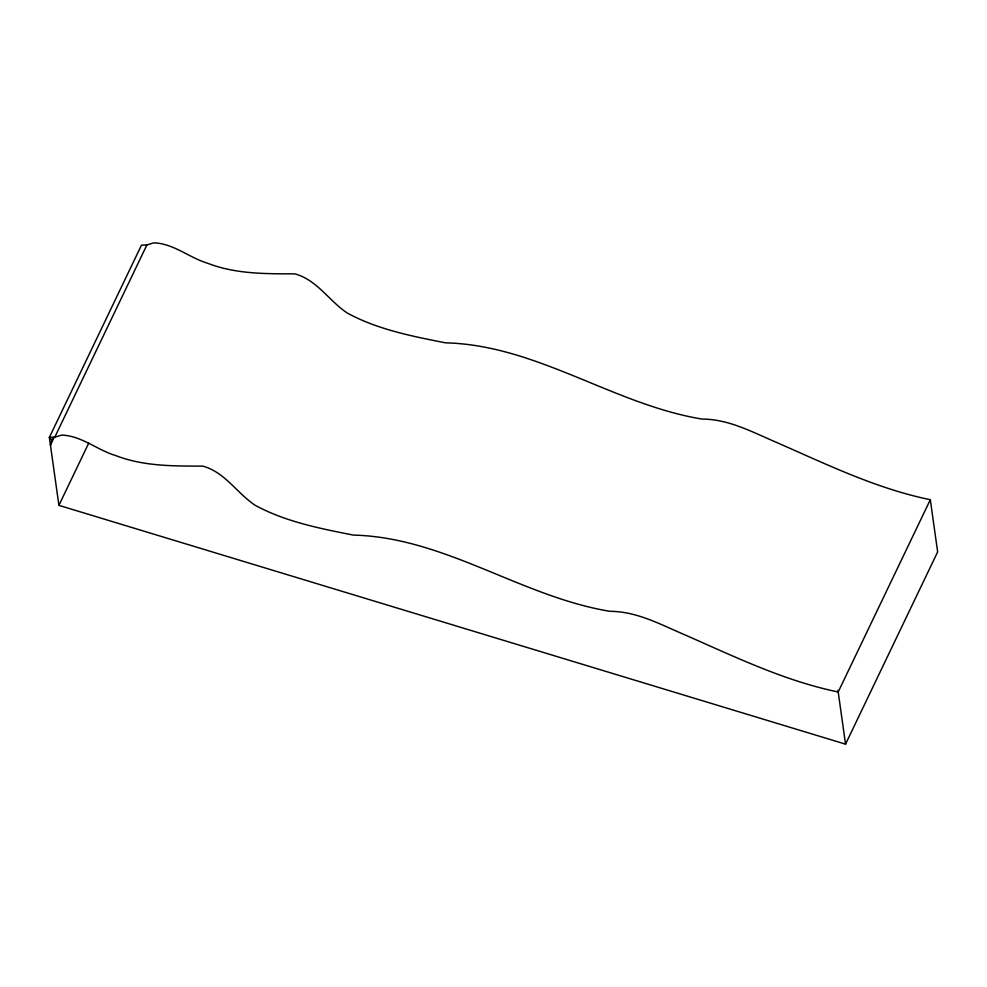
<?xml version="1.0" encoding="UTF-8"?>
<svg xmlns="http://www.w3.org/2000/svg" width="987" height="987" viewBox="0 0 987 987"><rect width="100%" height="100%" fill="white"/><g stroke="black" fill="none" stroke-linecap="round" stroke-linejoin="round"><path stroke-width="1.48" d="M52.804 437.414L50.436 445.112L54.408 436.822M51.484 440.177L49.35 437.426L54.778 437.192L146.89 244.936L153.787 242.839C173.885 243.555 189.146 257.767 207.825 263.319C235.905 274.164 265.503 273.769 294.916 273.868C316.827 279.802 328.992 300.776 347.128 312.953C377.342 329.448 411.924 336.209 445.47 342.834C536.792 345.08 613.198 404.386 702.028 419.068C727.987 419.154 750.7 431.22 773.857 441.251C824.996 463.52 875.358 488.429 930.309 499.718L937.65 551.906L845.538 744.161L58.912 505.356L49.35 437.426L141.462 245.171L146.89 244.936M58.912 505.356L88.731 443.126M930.309 499.718L838.197 691.973C783.246 680.685 732.885 655.763 681.746 633.506C658.588 623.463 635.875 611.409 609.917 611.311C521.087 596.641 444.681 537.335 353.358 535.09C319.813 528.464 285.231 521.704 255.016 505.208C236.88 493.031 224.715 472.057 202.804 466.123C173.391 466.024 143.794 466.407 115.713 455.575C97.034 450.01 81.773 435.798 61.675 435.094L54.778 437.192M837.963 690.283L845.538 744.161"/></g></svg>
